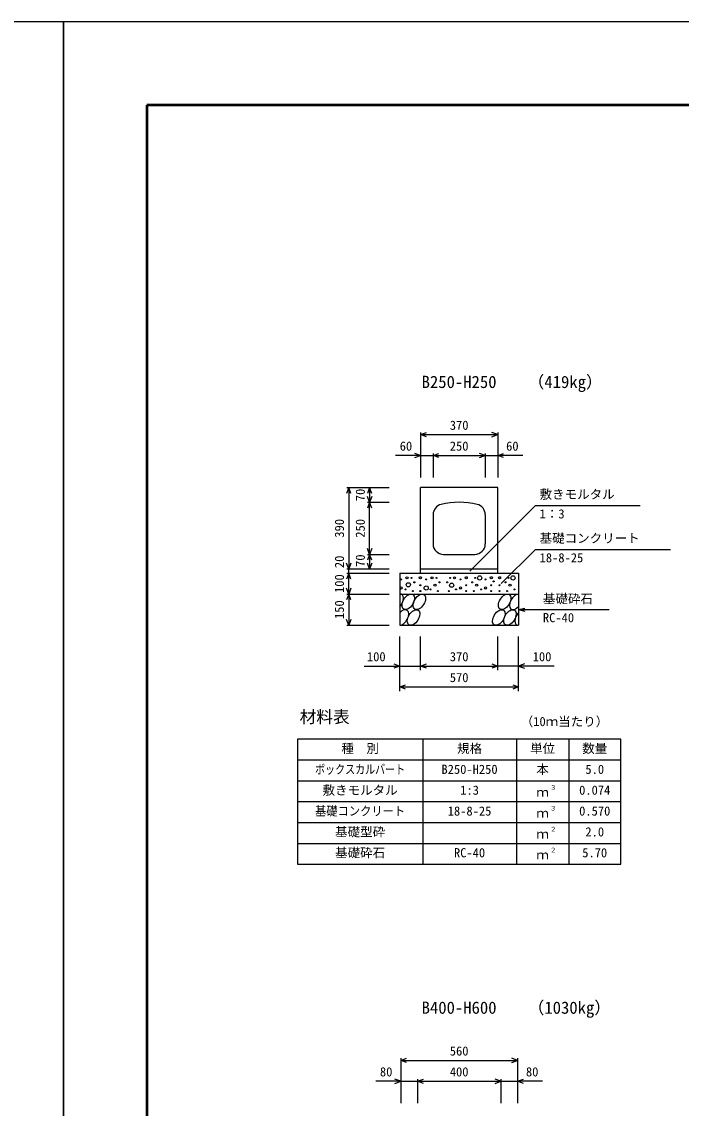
# Model space of a CAD drawing. Units: millimetres, scale not verified. Extents: x -8390 to 25210, y 0 to 11880.
# Drawn here: x 8210 to 11372, y 6671 to 11880 of the extents above; entities that cross this region are included whole.
import ezdxf
from ezdxf.enums import TextEntityAlignment as Align

# ---------------------------------------------------------------- set-up
doc = ezdxf.new("R2010")
doc.units = ezdxf.units.MM
doc.header["$LTSCALE"] = 20
for name, color, linetype, lineweight in [('Defpoints_3', 5, 'Continuous', 25), ('DIM', 7, 'Continuous', 25), ('HATCH', 6, 'Continuous', 25), ('HYO', 3, 'Continuous', 25), ('HYO2', 4, 'Continuous', 25), ('OUTLINE', 3, 'Continuous', 25), ('TXT', 7, 'Continuous', 25), ('WAKU', 3, 'Continuous', 50)]:
    doc.layers.add(name, color=color, linetype=linetype, lineweight=lineweight)
doc.styles.add('ＭＳ ゴシック', font='')
doc.styles.get('ＭＳ ゴシック').set_extended_font_data('MS Gothic')

msp = doc.modelspace()

# ---------------------------------------------------------------- linework, layer by layer
at = {"layer": 'Defpoints_3'}
for p, q in [((8410, 11880), (-8390, 11880)), ((8410, 0), (8410, 11880)), ((25210, 11880), (8410, 11880)), ((8410, 11880), (8410, 0))]:
    msp.add_line(p, q, dxfattribs=at)
at = {"layer": 'DIM'}
for p, q in [((10122.31, 9900.34), (10150.51, 9910.61)), ((10122.31, 9910.34), (10122.31, 9695.34)), ((10122.31, 9900.34), (10492.31, 9900.34)), ((10150.51, 9890.08), (10122.31, 9900.34)), ((10492.31, 9900.34), (10464.12, 9910.61)), ((10464.12, 9890.08), (10492.31, 9900.34)), ((10492.31, 9910.34), (10492.31, 9695.34)), ((10122.31, 9800.34), (10002.31, 9800.34)), ((10122.31, 9800.34), (10094.12, 9810.61)), ((10094.12, 9790.08), (10122.31, 9800.34)), ((10122.31, 9800.34), (10182.31, 9800.34)), ((10182.31, 9800.34), (10210.51, 9810.61)), ((10182.31, 9810.34), (10182.31, 9695.34)), ((10182.31, 9800.34), (10432.31, 9800.34)), ((10210.51, 9790.08), (10182.31, 9800.34)), ((10432.31, 9800.34), (10404.12, 9810.61)), ((10404.12, 9790.08), (10432.31, 9800.34)), ((10432.31, 9810.34), (10432.31, 9695.34)), ((10432.31, 9800.34), (10492.31, 9800.34)), ((10492.31, 9800.34), (10520.51, 9810.61)), ((10520.51, 9790.08), (10492.31, 9800.34)), ((10612.31, 9800.34), (10492.31, 9800.34)), ((9778.11, 9646.31), (9767.85, 9618.12)), ((9768.11, 9646.31), (9972.31, 9646.31)), ((9778.11, 9646.31), (9778.11, 9256.31)), ((9788.37, 9618.12), (9778.11, 9646.31)), ((9878.11, 9646.31), (9867.85, 9618.12)), ((9878.11, 9646.31), (9878.11, 9576.31)), ((9888.37, 9618.12), (9878.11, 9646.31)), ((9878.11, 9576.31), (9867.85, 9604.51)), ((9888.37, 9604.51), (9878.11, 9576.31)), ((9878.11, 9576.31), (9867.85, 9548.12)), ((9868.11, 9576.31), (9972.31, 9576.31)), ((9878.11, 9326.31), (9878.11, 9576.31)), ((9888.37, 9548.12), (9878.11, 9576.31)), ((10672.88, 9560.55), (10358.01, 9245.68)), ((10672.88, 9560.55), (11175.54, 9560.55)), ((9878.11, 9326.31), (9867.85, 9354.51)), ((9878.11, 9326.31), (9867.85, 9298.12)), ((9868.11, 9326.31), (9972.31, 9326.31)), ((9888.37, 9354.51), (9878.11, 9326.31)), ((9878.11, 9326.31), (9878.11, 9256.31)), ((9888.37, 9298.12), (9878.11, 9326.31)), ((10672.88, 9349.97), (10509.23, 9186.31)), ((10672.88, 9349.97), (11319.76, 9349.97)), ((9778.11, 9256.31), (9767.85, 9284.51)), ((9788.37, 9284.51), (9778.11, 9256.31)), ((9878.11, 9256.31), (9867.85, 9284.51)), ((9888.37, 9284.51), (9878.11, 9256.31)), ((9778.11, 9236.31), (9767.85, 9208.12)), ((9768.11, 9256.31), (9972.31, 9256.31)), ((9768.11, 9236.31), (9972.31, 9236.31)), ((9778.11, 9236.31), (9778.11, 9256.31)), ((9778.11, 9136.31), (9778.11, 9236.31)), ((9788.37, 9208.12), (9778.11, 9236.31)), ((9778.11, 9136.31), (9767.85, 9164.51)), ((9778.11, 9136.31), (9767.85, 9108.12)), ((9768.11, 9136.31), (9972.31, 9136.31)), ((9788.37, 9164.51), (9778.11, 9136.31)), ((9778.11, 9136.31), (9778.11, 8986.31)), ((9788.37, 9108.12), (9778.11, 9136.31)), ((10592.31, 9061.31), (10621.29, 9069.08)), ((9778.11, 8986.31), (9767.85, 9014.51)), ((9788.37, 9014.51), (9778.11, 8986.31)), ((10592.31, 9061.31), (11025.63, 9061.31)), ((10592.31, 9061.31), (10621.29, 9053.55)), ((9768.11, 8986.31), (9972.31, 8986.31)), ((10022.31, 8670.8), (10022.31, 8933.14)), ((10122.31, 8770.8), (10122.31, 8933.14)), ((10492.31, 8770.8), (10492.31, 8933.14)), ((10592.31, 8670.8), (10592.31, 8933.14)), ((9852.31, 8790.8), (10022.31, 8790.8)), ((9994.12, 8801.06), (10022.31, 8790.8)), ((10022.31, 8790.8), (9994.12, 8780.54)), ((10022.31, 8790.8), (10122.31, 8790.8)), ((10122.31, 8790.8), (10150.51, 8801.06)), ((10122.31, 8790.8), (10492.31, 8790.8)), ((10150.51, 8780.54), (10122.31, 8790.8)), ((10464.12, 8801.06), (10492.31, 8790.8)), ((10492.31, 8790.8), (10464.12, 8780.54)), ((10592.31, 8790.8), (10492.31, 8790.8)), ((10620.51, 8801.06), (10592.31, 8790.8)), ((10762.32, 8790.8), (10592.31, 8790.8)), ((10592.31, 8790.8), (10620.51, 8780.54)), ((10022.31, 8690.8), (10050.51, 8701.06)), ((10564.12, 8701.06), (10592.31, 8690.8)), ((10022.31, 8690.8), (10592.31, 8690.8)), ((10050.51, 8680.54), (10022.31, 8690.8)), ((10592.31, 8690.8), (10564.12, 8680.54)), ((10027.31, 6900.34), (10055.51, 6910.61)), ((10027.31, 6910.34), (10027.31, 6695.34)), ((10027.31, 6900.34), (10587.31, 6900.34)), ((10055.51, 6890.08), (10027.31, 6900.34)), ((10587.31, 6900.34), (10559.12, 6910.61)), ((10559.12, 6890.08), (10587.31, 6900.34)), ((10587.31, 6910.34), (10587.31, 6695.34)), ((10027.31, 6800.34), (9907.31, 6800.34)), ((10027.31, 6800.34), (9999.12, 6810.61)), ((9999.12, 6790.08), (10027.31, 6800.34)), ((10027.31, 6800.34), (10107.31, 6800.34)), ((10107.31, 6800.34), (10135.51, 6810.61)), ((10107.31, 6810.34), (10107.31, 6695.34)), ((10107.31, 6800.34), (10507.31, 6800.34)), ((10135.51, 6790.08), (10107.31, 6800.34)), ((10507.31, 6800.34), (10479.12, 6810.61)), ((10479.12, 6790.08), (10507.31, 6800.34)), ((10507.31, 6810.34), (10507.31, 6695.34)), ((10507.31, 6800.34), (10587.31, 6800.34)), ((10587.31, 6800.34), (10615.51, 6810.61)), ((10615.51, 6790.08), (10587.31, 6800.34)), ((10707.31, 6800.34), (10587.31, 6800.34))]:
    msp.add_line(p, q, dxfattribs=at)
at = {"layer": 'HATCH'}
for centre, radius in [((10405.2, 9213.49), 10), ((10565.05, 9213.49), 10), ((10029.25, 9165.34), 5), ((10029.25, 9206.49), 2.5), ((10057.28, 9213.49), 5), ((10063.82, 9180.48), 10), ((10078.32, 9213.49), 2.5), ((10092.33, 9192.48), 2.5), ((10121.21, 9214.37), 5), ((10121.21, 9178.47), 2.5), ((10149.25, 9165.34), 10), ((10149.25, 9206.49), 2.5), ((10177.28, 9213.49), 5), ((10191.3, 9178.47), 5), ((10198.32, 9213.49), 2.5), ((10212.33, 9192.48), 2.5), ((10250.15, 9192.48), 2.5), ((10271.18, 9178.47), 10), ((10264.17, 9213.49), 2.5), ((10285.2, 9213.49), 5), ((10313.24, 9165.34), 5), ((10313.24, 9206.49), 2.5), ((10341.28, 9214.37), 5), ((10341.28, 9178.47), 2.5), ((10370.15, 9192.48), 2.5), ((10384.17, 9213.49), 2.5), ((10391.18, 9178.47), 5), ((10433.24, 9165.34), 5), ((10433.24, 9206.49), 2.5), ((10461.28, 9214.37), 5), ((10461.28, 9178.47), 2.5), ((10472.62, 9196.8), 2.5), ((10501.12, 9214.37), 5), ((10501.12, 9178.47), 2.5), ((10530, 9192.48), 2.5), ((10544.02, 9213.49), 2.5), ((10551.03, 9178.47), 5), ((10050.28, 9158.34), 2.5), ((10085.32, 9150.46), 2.5), ((10121.21, 9150.46), 2.5), ((10170.28, 9158.34), 2.5), ((10205.32, 9150.46), 2.5), ((10257.16, 9150.46), 2.5), ((10292.21, 9158.34), 2.5), ((10341.28, 9150.46), 2.5), ((10377.16, 9150.46), 2.5), ((10412.21, 9158.34), 2.5), ((10461.28, 9150.46), 2.5), ((10501.12, 9150.46), 2.5), ((10537.01, 9150.46), 2.5), ((10572.06, 9158.34), 2.5)]:
    msp.add_circle(centre, radius, dxfattribs=at)
for centre, start_param, end_param in [((10009.95, 9098.79), 4.385593, 6.6745444), ((10578.46, 9098.79), 0.3357715, 4.4411806), ((10035.27, 9023.8), 3.5111464, 7.548991), ((10603.78, 9023.8), 1.2110787, 3.5658734)]:
    msp.add_ellipse(centre, major_axis=(21.81, 35.31), ratio=0.5792, start_param=start_param, end_param=end_param, dxfattribs=at)
for centre in [(10063.16, 9098.79), (10116.37, 9098.79), (10525.25, 9098.79), (10088.48, 9023.8), (10497.36, 9023.8), (10550.57, 9023.8)]:
    msp.add_ellipse(centre, major_axis=(21.81, 35.31), ratio=0.5792, dxfattribs=at)
at = {"layer": 'HYO'}
for p, q in [((11082.31, 8440.8), (9532.31, 8440.8)), ((9532.31, 8440.8), (9532.31, 7840.8)), ((10132.31, 8440.8), (10132.31, 7840.8)), ((10582.31, 8440.8), (10582.31, 7840.8)), ((10832.31, 8440.8), (10832.31, 7840.8)), ((11082.31, 7840.8), (11082.31, 8440.8)), ((9532.31, 8340.8), (11082.31, 8340.8)), ((9532.31, 7840.8), (11082.31, 7840.8))]:
    msp.add_line(p, q, dxfattribs=at)
at = {"layer": 'HYO2'}
for p, q in [((9532.31, 8240.8), (11082.31, 8240.8)), ((9532.31, 8140.8), (11082.31, 8140.8)), ((9532.31, 8040.8), (11082.31, 8040.8)), ((9532.31, 7940.8), (11082.31, 7940.8))]:
    msp.add_line(p, q, dxfattribs=at)
at = {"layer": 'OUTLINE'}
for p, q in [((10122.31, 9236.31), (10122.31, 9646.31)), ((10492.31, 9646.31), (10122.31, 9646.31)), ((10492.31, 9236.31), (10492.31, 9646.31)), ((10182.31, 9517.54), (10182.31, 9376.31)), ((10432.31, 9517.54), (10432.31, 9376.31)), ((10232.31, 9326.31), (10382.31, 9326.31)), ((10022.31, 9236.31), (10592.31, 9236.31)), ((10022.31, 9236.31), (10022.31, 8986.31)), ((10122.31, 9256.31), (10492.31, 9256.31)), ((10592.31, 9236.31), (10592.31, 8986.31)), ((10022.31, 9136.31), (10592.31, 9136.31)), ((10022.31, 8986.31), (10592.31, 8986.31))]:
    msp.add_line(p, q, dxfattribs=at)
for centre, radius, start, end in [((10232.31, 9517.54), 50, 103.34236, 180), ((10307.31, 9201.31), 375, 76.65764, 103.34236), ((10382.31, 9517.54), 50, 0, 76.65764), ((10232.31, 9376.31), 50, 180, 270), ((10382.31, 9376.31), 50, 270, 0)]:
    msp.add_arc(centre, radius, start, end, dxfattribs=at)
at = {"layer": 'WAKU'}
for p, q in [((24810, 11480), (8810, 11480)), ((8810, 11480), (8810, 400))]:
    msp.add_line(p, q, dxfattribs=at)

# ---------------------------------------------------------------- texts
at = {"layer": 'DIM', "style": 'ＭＳ ゴシック'}
for s, p in [('370', (10262.31, 9910.34)), ('60', (10022.31, 9810.34)), ('250', (10262.31, 9810.34)), ('60', (10532.31, 9810.34)), ('敷きモルタル', (10692.88, 9579.29)), ('1：3', (10692.88, 9485.47)), ('基礎コンクリート', (10692.88, 9368.7)), ('18-8-25', (10692.88, 9274.89)), ('基礎砕石', (10708.64, 9078.49)), ('RC-40', (10708.64, 8987.8)), ('100', (9864.87, 8800.8)), ('370', (10262.31, 8800.8)), ('100', (10659.76, 8800.8)), ('570', (10262.31, 8700.8)), ('560', (10262.31, 6910.34)), ('80', (9927.31, 6810.34)), ('400', (10262.31, 6810.34)), ('80', (10627.31, 6810.34))]:
    msp.add_text(s, height=43.99, dxfattribs=at).set_placement(p, align=Align.BOTTOM_LEFT)
for s, p in [('70', (9868.11, 9581.31)), ('390', (9768.11, 9406.31)), ('250', (9868.11, 9406.31)), ('20', (9768.11, 9260.53)), ('70', (9868.11, 9266.31)), ('100', (9768.11, 9141.31)), ('150', (9768.11, 9016.31))]:
    msp.add_text(s, height=43.99, rotation=90, dxfattribs=at).set_placement(p, align=Align.BOTTOM_LEFT)
at = {"layer": 'TXT', "style": 'ＭＳ ゴシック'}
for s, height, p in [('B250-H250', 58.65, (10127.31, 10106.31)), ('（419kg）', 58.65, (10635.68, 10106.31)), ('材料表', 58.65, (9542.31, 8500.8)), ('（10ｍ当たり）', 43.99, (10602.31, 8489.8)), ('種\u3000別', 43.99, (9742.31, 8360.8)), ('規格', 43.99, (10297.31, 8360.8)), ('単位', 43.99, (10647.31, 8360.8)), ('数量', 43.99, (10897.31, 8360.8)), ('B250-H250', 43.99, (10222.31, 8260.8)), ('本', 43.99, (10677.31, 8260.8)), ('5.0', 43.99, (10912.31, 8260.8)), ('敷きモルタル', 43.99, (9652.31, 8160.8)), ('1:3', 43.99, (10312.31, 8160.8)), ('ｍ', 43.99, (10677.31, 8150.8)), ('３', 21.99, (10742.86, 8191.17)), ('0.074', 43.99, (10882.31, 8160.8)), ('18-8-25', 43.99, (10252.31, 8060.8)), ('ｍ', 43.99, (10677.31, 8050.8)), ('３', 21.99, (10742.86, 8091.17)), ('0.570', 43.99, (10882.31, 8060.8)), ('基礎型砕', 43.99, (9712.31, 7960.8)), ('ｍ', 43.99, (10677.31, 7950.8)), ('２', 21.99, (10742.86, 7991.17)), ('2.0', 43.99, (10912.31, 7960.8)), ('基礎砕石', 43.99, (9712.31, 7860.8)), ('RC-40', 43.99, (10282.31, 7860.8)), ('２', 21.99, (10742.86, 7891.17)), ('ｍ', 43.99, (10677.31, 7850.8)), ('5.70', 43.99, (10897.31, 7860.8)), ('（1030kg）', 58.65, (10635.68, 7106.31)), ('B400-H600', 58.65, (10127.31, 7106.31))]:
    msp.add_text(s, height=height, dxfattribs=at).set_placement(p, align=Align.BOTTOM_LEFT)
for s, width, p in [('ボックスカルバート', 0.8, (9616.31, 8260.8)), ('基礎コンクリート', 0.9, (9616.31, 8060.8))]:
    msp.add_text(s, height=43.99, dxfattribs=dict(at, width=width)).set_placement(p, align=Align.BOTTOM_LEFT)

doc.saveas('drawing.dxf')
